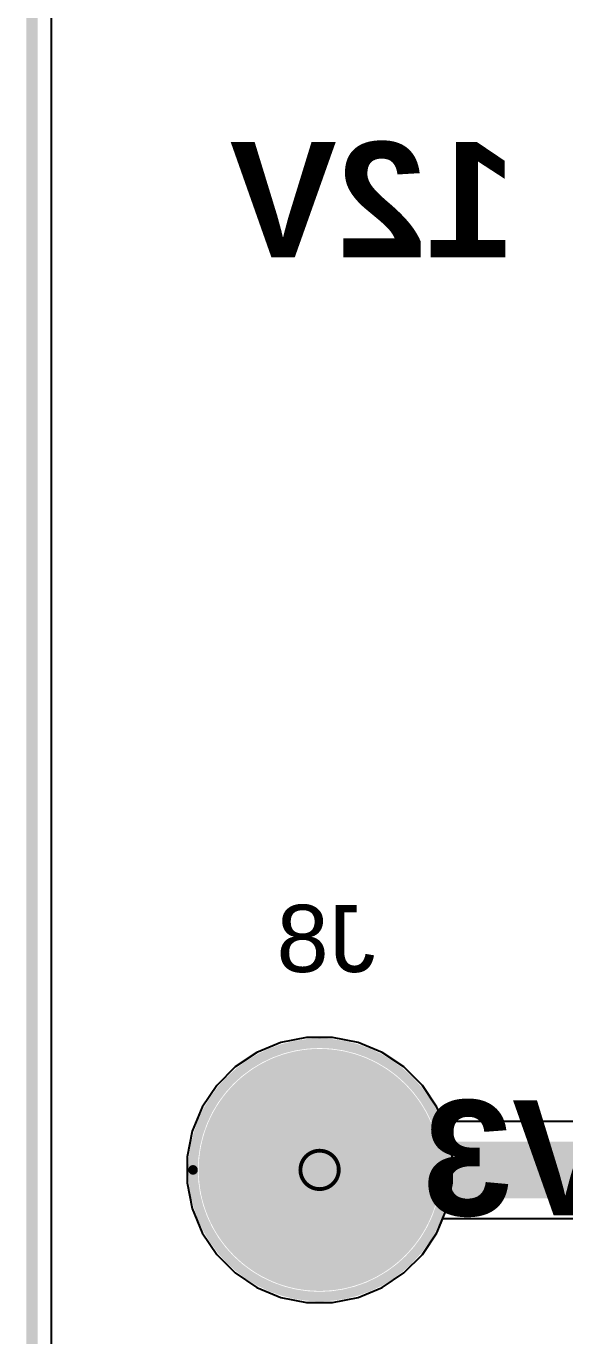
# Model space of a CAD drawing. Header units: inches. Extents: x -22 to 5433, y -38 to 5417.
# Drawn here: x -21.6 to -14.46, y -21.13 to -3.8 of the extents above; entities that cross this region are included whole.
import ezdxf

# ---------------------------------------------------------------- set-up
doc = ezdxf.new("R2010")
doc.units = ezdxf.units.IN
for name, color, linetype in [('Board_outline', 216, 'Continuous'), ('Bottom Layer', 5, 'Continuous'), ('Bottom Overlay', 54, 'Continuous'), ('Bottom Solder', 6, 'Continuous'), ('Drill Drawing', 1, 'Continuous'), ('Multi-Layer', 9, 'Continuous'), ('Pad Holes', 156, 'Continuous'), ('Top Layer', 1, 'Continuous'), ('Top Solder', 216, 'Continuous')]:
    doc.layers.add(name, color=color, linetype=linetype)
doc.styles.add('Arial', font='', dxfattribs={"height": 0.2})
doc.styles.add('Arial_Bold', font='', dxfattribs={"height": 0.2})
doc.styles.get('Arial').set_extended_font_data('Arial')
doc.styles.get('Arial_Bold').set_extended_font_data('Arial', bold=True)

# ---------------------------------------------------------------- blocks, each defined once
blk = doc.blocks.new('YZ162317083P_01_B_3')
at = {"layer": 'Bottom Layer'}
h = blk.add_hatch(color=5, dxfattribs=at)
edge = h.paths.add_edge_path()
edge.add_arc((0, 0), 1.5, 0, 360)
at = {"layer": 'Bottom Solder'}
h = blk.add_hatch(color=6, dxfattribs=at)
edge = h.paths.add_edge_path()
edge.add_arc((0, 0), 1.6016, 0, 360)
at = {"layer": 'Multi-Layer'}
h = blk.add_hatch(color=9, dxfattribs=at)
edge = h.paths.add_edge_path()
edge.add_arc((0, 0), 1.5, 0, 360)
at = {"layer": 'Pad Holes'}
h = blk.add_hatch(color=7, dxfattribs=at)
edge = h.paths.add_edge_path()
edge.add_arc((0, 0), 0.8, 0, 360)
at = {"layer": 'Top Layer'}
h = blk.add_hatch(color=1, dxfattribs=at)
edge = h.paths.add_edge_path()
edge.add_arc((0, 0), 1.5, 0, 360)
at = {"layer": 'Top Solder'}
h = blk.add_hatch(color=216, dxfattribs=at)
edge = h.paths.add_edge_path()
edge.add_arc((0, 0), 1.6016, 0, 360)
at = {"layer": 'Bottom Overlay'}
for points in [[(1.6764, 0, 0.127, 0.127, 1), (-1.6764, 0, 0.127, 0.127, 1)], [(-1.70815, 0, 0.0635, 0.0635, 1), (-1.64465, 0, 0.0635, 0.0635, 1)], [(1.64465, 0, 0.0635, 0.0635, 1), (1.70815, 0, 0.0635, 0.0635, 1)]]:
    blk.add_lwpolyline(points, format="xyseb", close=True, dxfattribs=at)

msp = doc.modelspace()

# ---------------------------------------------------------------- linework, layer by layer
at = {"layer": 'Board_outline'}
msp.add_lwpolyline([(-21.519, -32.989, 0.152, 0.152, 0), (-21.519, 2.011, 0.152, 0.152, 0)], format="xyseb", dxfattribs=at)
at = {"layer": 'Bottom Layer'}
for p, q in [((-21.26, -32.989), (-21.26, 2.011)), ((-18.221, -17.252), (-18.54, -17.384)), ((-17.882, -17.184), (-18.221, -17.252)), ((-17.536, -17.184), (-17.882, -17.184)), ((-17.197, -17.252), (-17.536, -17.184)), ((-16.878, -17.384), (-17.197, -17.252)), ((-18.54, -17.384), (-18.827, -17.576)), ((-16.591, -17.576), (-16.878, -17.384)), ((-18.827, -17.576), (-19.071, -17.82)), ((-16.346, -17.82), (-16.591, -17.576)), ((-19.071, -17.82), (-19.263, -18.108)), ((-16.155, -18.108), (-16.346, -17.82)), ((-19.263, -18.108), (-19.395, -18.427)), ((-16.076, -18.297), (-16.155, -18.108)), ((9.371, -18.297), (-16.076, -18.297)), ((-19.395, -18.427), (-19.463, -18.766)), ((-19.463, -18.766), (-19.463, -19.111)), ((-19.463, -19.111), (-19.395, -19.45)), ((-19.395, -19.45), (-19.263, -19.769)), ((-16.155, -19.769), (-16.076, -19.58)), ((-16.076, -19.58), (9.637, -19.58)), ((-19.263, -19.769), (-19.071, -20.057)), ((-16.346, -20.057), (-16.155, -19.769)), ((-19.071, -20.057), (-18.827, -20.301)), ((-16.591, -20.301), (-16.346, -20.057)), ((-18.827, -20.301), (-18.54, -20.493)), ((-16.878, -20.493), (-16.591, -20.301)), ((-18.54, -20.493), (-18.221, -20.625)), ((-18.221, -20.625), (-17.882, -20.692)), ((-17.536, -20.692), (-17.197, -20.625)), ((-17.197, -20.625), (-16.878, -20.493)), ((-17.882, -20.692), (-17.536, -20.692))]:
    msp.add_line(p, q, dxfattribs=at)
msp.add_lwpolyline([(-17.709, -18.938, 0.75, 0.75, 0), (9.637, -18.938, 0.75, 0.75, 0)], format="xyseb", dxfattribs=at)
msp.add_lwpolyline([(-17.896, -18.938, 0.375, 0.375, 1), (-17.521, -18.938, 0.375, 0.375, 1)], format="xyseb", close=True, dxfattribs=at)
at = {"layer": 'Drill Drawing'}
for points in [[(-17.455, -18.938, 0.0508, 0.0508, 1), (-17.963, -18.938, 0.0508, 0.0508, 1)], [(-17.976, -18.938, 0.0254, 0.0254, 1), (-17.95, -18.938, 0.0254, 0.0254, 1)], [(-17.468, -18.938, 0.0254, 0.0254, 1), (-17.442, -18.938, 0.0254, 0.0254, 1)]]:
    msp.add_lwpolyline(points, format="xyseb", close=True, dxfattribs=at)
at = {"layer": 'Top Layer'}
for p, q in [((-21.26, -32.989), (-21.26, 2.011)), ((-18.221, -17.252), (-18.54, -17.384)), ((-17.882, -17.184), (-18.221, -17.252)), ((-17.536, -17.184), (-17.882, -17.184)), ((-17.197, -17.252), (-17.536, -17.184)), ((-16.878, -17.384), (-17.197, -17.252)), ((-18.54, -17.384), (-18.827, -17.576)), ((-16.591, -17.576), (-16.878, -17.384)), ((-18.827, -17.576), (-19.071, -17.82)), ((-16.346, -17.82), (-16.591, -17.576)), ((-19.071, -17.82), (-19.263, -18.108)), ((-16.155, -18.108), (-16.346, -17.82)), ((-19.263, -18.108), (-19.395, -18.427)), ((-16.022, -18.427), (-16.155, -18.108)), ((-19.395, -18.427), (-19.463, -18.766)), ((-15.955, -18.766), (-16.022, -18.427)), ((-19.463, -18.766), (-19.463, -19.111)), ((-15.955, -19.111), (-15.955, -18.766)), ((-19.463, -19.111), (-19.395, -19.45)), ((-16.022, -19.45), (-15.955, -19.111)), ((-19.395, -19.45), (-19.263, -19.769)), ((-16.155, -19.769), (-16.022, -19.45)), ((-19.263, -19.769), (-19.071, -20.057)), ((-16.346, -20.057), (-16.155, -19.769)), ((-19.071, -20.057), (-18.827, -20.301)), ((-16.591, -20.301), (-16.346, -20.057)), ((-18.827, -20.301), (-18.54, -20.493)), ((-16.878, -20.493), (-16.591, -20.301)), ((-18.54, -20.493), (-18.221, -20.625)), ((-18.221, -20.625), (-17.882, -20.692)), ((-17.536, -20.692), (-17.197, -20.625)), ((-17.197, -20.625), (-16.878, -20.493)), ((-17.882, -20.692), (-17.536, -20.692))]:
    msp.add_line(p, q, dxfattribs=at)

# ---------------------------------------------------------------- block references
at = {"rotation": 180}
msp.add_blockref('YZ162317083P_01_B_3', (-17.709, -18.938), dxfattribs=at)

# ---------------------------------------------------------------- texts
at = {"layer": 'Bottom Overlay', "style": 'Arial_Bold', "text_generation_flag": 2}
for s, p in [('12V', (-15.113, -6.858)), ('3V3', (-12.558, -19.54))]:
    msp.add_text(s, height=1.524, rotation=360, dxfattribs=at).set_placement(p)
at = {"layer": 'Bottom Overlay', "style": 'Arial', "text_generation_flag": 2}
msp.add_text('J8', height=0.889, dxfattribs=at).set_placement((-16.968, -16.319))

doc.saveas('drawing.dxf')
